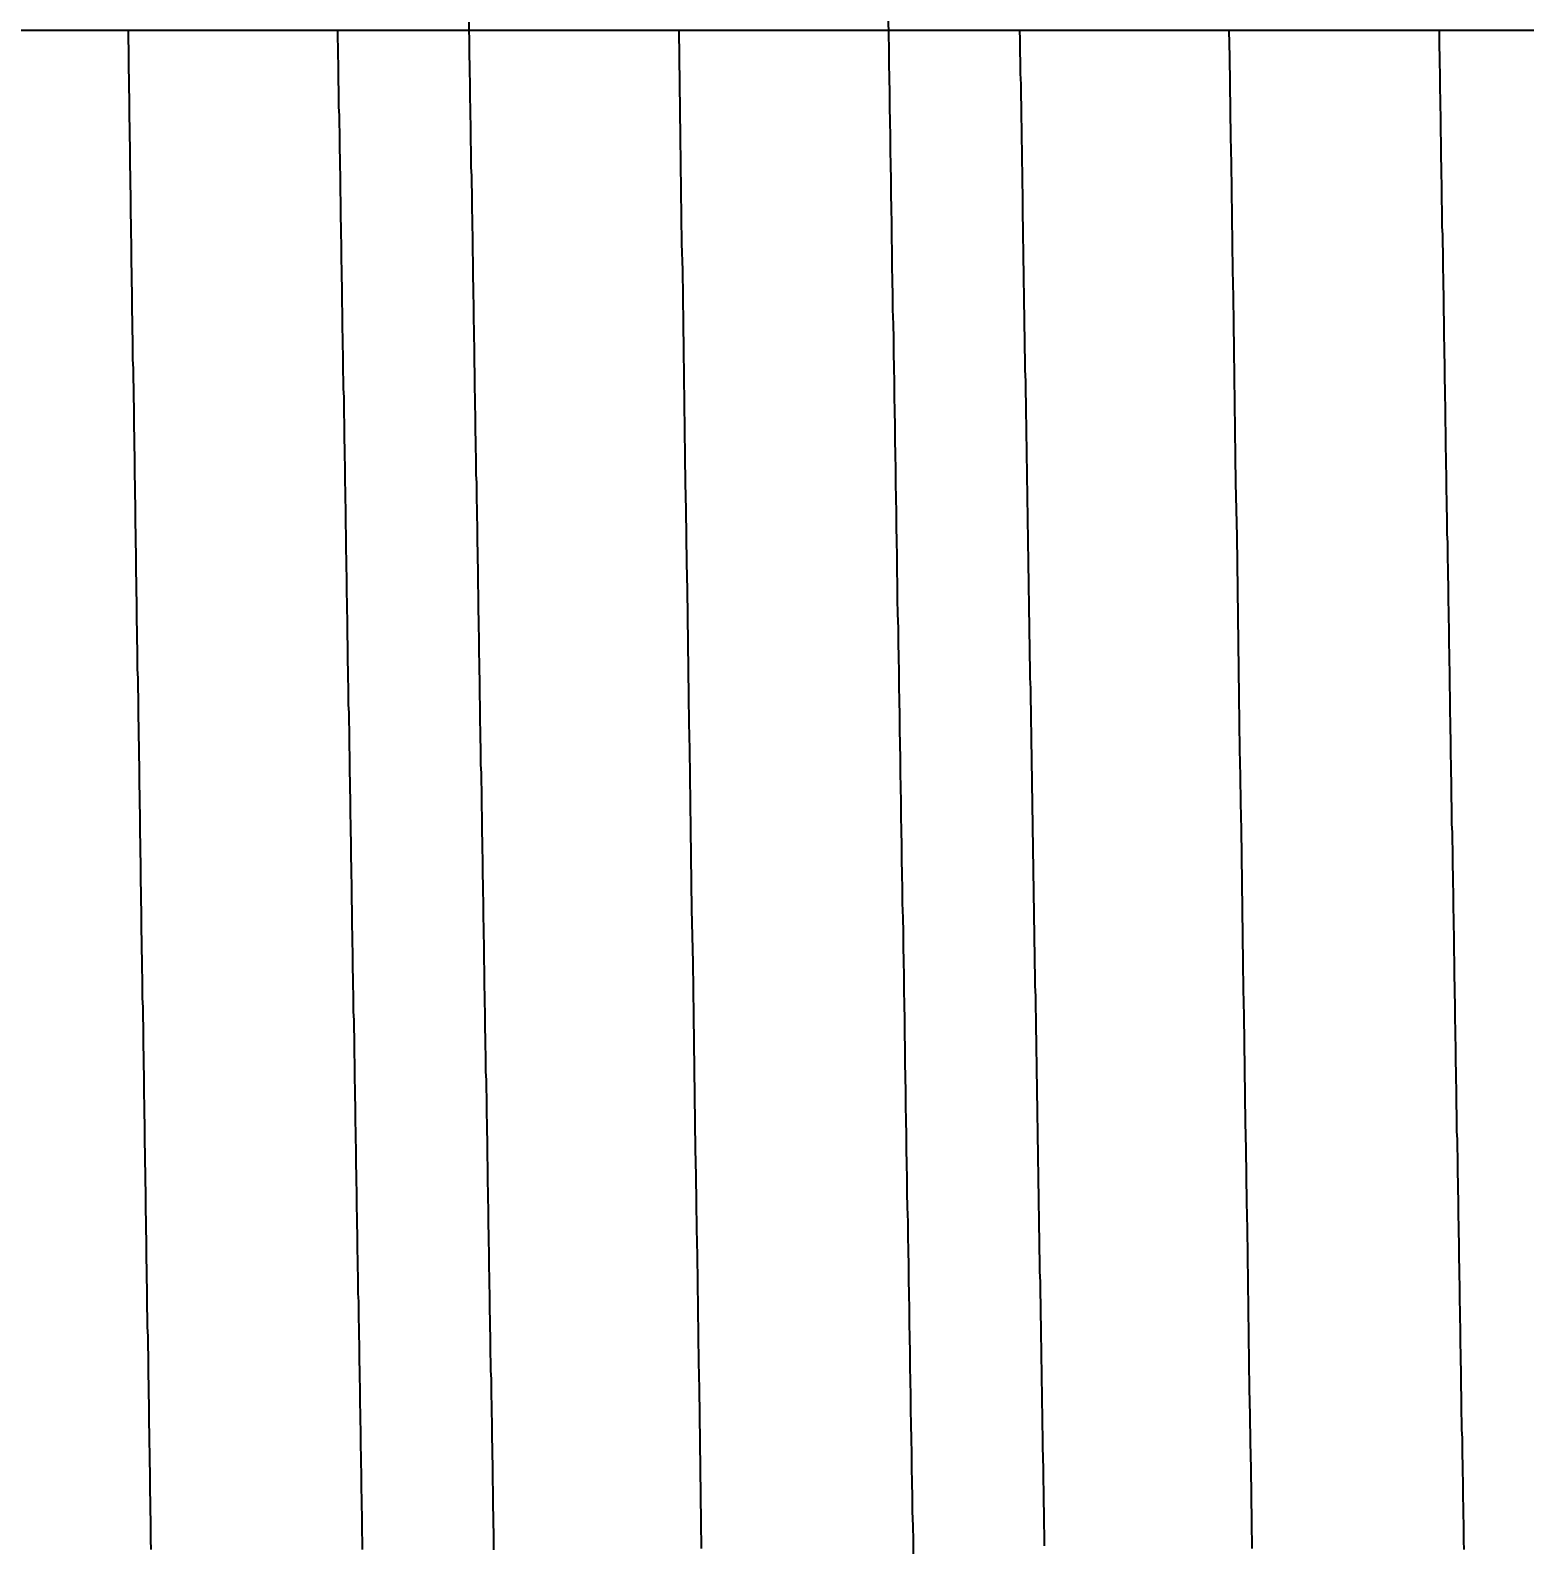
# Model space of a CAD drawing. Header units: millimetres. Extents: x 0 to 5600, y -67 to 2530.
# Drawn here: x 4043.879 to 4048.057, y 925.966 to 930.2 of the extents above; entities that cross this region are included whole.
import ezdxf
from ezdxf.lldxf.tags import DXFTag

# ---------------------------------------------------------------- set-up
doc = ezdxf.new("R2010")
doc.units = ezdxf.units.MM
for name, color, linetype in [('내부선 및 부속', 4, 'Continuous'), ('중심선', 1, 'DASHED'), ('치수선', 7, 'Continuous')]:
    doc.layers.add(name, color=color, linetype=linetype)
doc.styles.add('____', font='')
doc.styles.get('____').set_extended_font_data('굴림')
tags = doc.linetypes.add('DASHDOT', pattern=[70, 31, -13, 13, -13]).pattern_tags.tags
tags[10:11] = [DXFTag(74, 4), DXFTag(75, 0), DXFTag(340, '0'), DXFTag(46, 0.0), DXFTag(50, 0.0), DXFTag(44, 0.0), DXFTag(45, 0.0)]
tags[8:9] = [DXFTag(74, 4), DXFTag(75, 0), DXFTag(340, '0'), DXFTag(46, 0.0), DXFTag(50, 0.0), DXFTag(44, 0.0), DXFTag(45, 0.0)]
tags[6:7] = [DXFTag(74, 4), DXFTag(75, 0), DXFTag(340, '0'), DXFTag(46, 0.0), DXFTag(50, 0.0), DXFTag(44, 0.0), DXFTag(45, 0.0)]
tags[4:5] = [DXFTag(74, 4), DXFTag(75, 0), DXFTag(340, '0'), DXFTag(46, 0.0), DXFTag(50, 0.0), DXFTag(44, 0.0), DXFTag(45, 0.0)]
tags = doc.linetypes.add('DASHED', pattern=[25.72, 12.86, -12.86]).pattern_tags.tags
tags[6:7] = [DXFTag(74, 4), DXFTag(75, 0), DXFTag(340, '0'), DXFTag(46, 0.0), DXFTag(50, 0.0), DXFTag(44, 0.0), DXFTag(45, 0.0)]
tags[4:5] = [DXFTag(74, 4), DXFTag(75, 0), DXFTag(340, '0'), DXFTag(46, 0.0), DXFTag(50, 0.0), DXFTag(44, 0.0), DXFTag(45, 0.0)]
doc.dimstyles.new('MSADIM', dxfattribs={"dimtxt": 33, "dimasz": 17, "dimexe": 10, "dimexo": 7.5, "dimgap": 10, "dimtad": 0, "dimtih": 1, "dimtoh": 1, "dimdec": 0, "dimzin": 1, "dimdsep": 46, "dimtxsty": '____', "dimcen": 11.25, "dimadec": 0, "dimazin": 0, "dimtfac": 1, "dimtdec": 0, "dimtix": 1, "dimtmove": 0, "dimatfit": 3, "dimfxl": 1, "dimtolj": 1, "dimtzin": 1, "dimarcsym": 0})

# ---------------------------------------------------------------- blocks, each defined once
blk = doc.blocks.new('*D9')
at = {"layer": '치수선', "color": 0, "linetype": 'Continuous', "lineweight": -2, "transparency": 16777216}
for p, q in [((3996.7135, 930.2003), (3945.8852, 930.2003)), ((3955.8852, 913.2003), (3955.8852, 820.5165)), ((3955.8852, 682.2003), (3955.8852, 774.884)), ((4073.7135, 665.2003), (3945.8852, 665.2003))]:
    blk.add_line(p, q, dxfattribs=at)
at = {"layer": '치수선', "color": 0, "linetype": 'Continuous', "transparency": 16777216}
for points in [[(3953.0519, 913.2003), (3958.7185, 913.2003), (3955.8852, 930.2003)], [(3953.0519, 682.2003), (3958.7185, 682.2003), (3955.8852, 665.2003)]]:
    blk.add_solid(points, dxfattribs=at)
at = {"layer": '치수선', "color": 0, "linetype": 'Continuous', "transparency": 16777216, "insert": (3955.8852, 797.7003), "char_height": 25, "attachment_point": 5, "style": '____'}
blk.add_mtext('\\A1;265', dxfattribs=at)
blk = doc.blocks.new('*D10')
at = {"layer": '치수선', "color": 0, "linetype": 'Continuous', "lineweight": -2, "transparency": 16777216}
for p, q in [((3996.7135, 930.2003), (3855.1804, 930.2003)), ((3865.1804, 913.2003), (3865.1804, 603.0331)), ((3865.1804, 247.2003), (3865.1804, 557.3674)), ((4163.7135, 230.2003), (3855.1804, 230.2003))]:
    blk.add_line(p, q, dxfattribs=at)
at = {"layer": '치수선', "color": 0, "linetype": 'Continuous', "transparency": 16777216}
for points in [[(3862.3471, 913.2003), (3868.0137, 913.2003), (3865.1804, 930.2003)], [(3862.3471, 247.2003), (3868.0137, 247.2003), (3865.1804, 230.2003)]]:
    blk.add_solid(points, dxfattribs=at)
at = {"layer": '치수선', "color": 0, "linetype": 'Continuous', "transparency": 16777216, "insert": (3865.1804, 580.2003), "char_height": 25, "attachment_point": 5, "style": '____'}
blk.add_mtext('\\A1;700', dxfattribs=at)

msp = doc.modelspace()

# ---------------------------------------------------------------- linework, layer by layer
at = {"layer": '내부선 및 부속', "linetype": 'Continuous', "flags": 128}
for points in [[(4045.1048, 930.2235), (4045.1048, 930.1995), (4045.1058, 930.1755), (4045.1058, 930.1515), (4045.1058, 930.1285), (4045.1068, 930.1045), (4045.1068, 930.0805), (4045.1078, 930.0565), (4045.1078, 930.0325), (4045.1078, 930.0085), (4045.1088, 929.9845), (4045.1088, 929.9605), (4045.1098, 929.9375), (4045.1098, 929.9135), (4045.1098, 929.8895), (4045.1108, 929.8655), (4045.1108, 929.8415), (4045.1108, 929.8175), (4045.1118, 929.7935), (4045.1118, 929.7705), (4045.1128, 929.7465), (4045.1128, 929.7225), (4045.1128, 929.6985), (4045.1138, 929.6745), (4045.1138, 929.6505), (4045.1148, 929.6265), (4045.1148, 929.6025), (4045.1148, 929.5795), (4045.1158, 929.5555), (4045.1158, 929.5315), (4045.1158, 929.5075), (4045.1168, 929.4835), (4045.1168, 929.4595), (4045.1178, 929.4355), (4045.1178, 929.4125), (4045.1178, 929.3885), (4045.1188, 929.3645), (4045.1188, 929.3405), (4045.1198, 929.3165), (4045.1198, 929.2925), (4045.1198, 929.2685), (4045.1208, 929.2455), (4045.1208, 929.2215), (4045.1208, 929.1975), (4045.1218, 929.1735), (4045.1218, 929.1495), (4045.1228, 929.1255), (4045.1228, 929.1015), (4045.1228, 929.0775), (4045.1238, 929.0545), (4045.1238, 929.0305), (4045.1248, 929.0065), (4045.1248, 928.9825), (4045.1248, 928.9585), (4045.1258, 928.9345), (4045.1258, 928.9105), (4045.1258, 928.8875), (4045.1268, 928.8635), (4045.1268, 928.8395), (4045.1278, 928.8155), (4045.1278, 928.7915), (4045.1278, 928.7675), (4045.1278, 928.7675), (4045.1288, 928.7435), (4045.1288, 928.7195), (4045.1298, 928.6965), (4045.1298, 928.6725), (4045.1298, 928.6485), (4045.1308, 928.6245), (4045.1308, 928.6005), (4045.1308, 928.5765), (4045.1318, 928.5525), (4045.1318, 928.5295), (4045.1328, 928.5055), (4045.1328, 928.4815), (4045.1328, 928.4575), (4045.1338, 928.4335), (4045.1338, 928.4095), (4045.1348, 928.3855), (4045.1348, 928.3625), (4045.1348, 928.3385), (4045.1358, 928.3145), (4045.1358, 928.2905), (4045.1358, 928.2665), (4045.1368, 928.2425), (4045.1368, 928.2185), (4045.1378, 928.1945), (4045.1378, 928.1715), (4045.1378, 928.1475), (4045.1388, 928.1235), (4045.1388, 928.0995), (4045.1398, 928.0755), (4045.1398, 928.0515), (4045.1398, 928.0275), (4045.1408, 928.0045), (4045.1408, 927.9805), (4045.1408, 927.9565), (4045.1418, 927.9325), (4045.1418, 927.9085), (4045.1428, 927.8845), (4045.1428, 927.8605), (4045.1428, 927.8365), (4045.1438, 927.8135), (4045.1438, 927.7895), (4045.1448, 927.7655), (4045.1448, 927.7415), (4045.1448, 927.7175), (4045.1458, 927.6935), (4045.1458, 927.6695), (4045.1468, 927.6465), (4045.1468, 927.6225), (4045.1468, 927.5985), (4045.1478, 927.5745), (4045.1478, 927.5505), (4045.1478, 927.5265), (4045.1488, 927.5025), (4045.1488, 927.4795), (4045.1498, 927.4555), (4045.1498, 927.4315), (4045.1498, 927.4075), (4045.1508, 927.3835), (4045.1508, 927.3595), (4045.1518, 927.3355), (4045.1518, 927.3115), (4045.1518, 927.2885), (4045.1528, 927.2645), (4045.1528, 927.2405), (4045.1538, 927.2165), (4045.1538, 927.1925), (4045.1538, 927.1685), (4045.1548, 927.1445), (4045.1548, 927.1215), (4045.1558, 927.0975), (4045.1558, 927.0735), (4045.1558, 927.0495), (4045.1568, 927.0255), (4045.1568, 927.0015), (4045.1568, 926.9775), (4045.1578, 926.9535), (4045.1578, 926.9305), (4045.1588, 926.9065), (4045.1588, 926.8825), (4045.1588, 926.8585), (4045.1598, 926.8345), (4045.1598, 926.8105), (4045.1608, 926.7865), (4045.1608, 926.7635), (4045.1608, 926.7395), (4045.1618, 926.7155), (4045.1618, 926.6915), (4045.1628, 926.6675), (4045.1628, 926.6435), (4045.1628, 926.6195), (4045.1638, 926.5965), (4045.1638, 926.5725), (4045.1648, 926.5485), (4045.1648, 926.5245), (4045.1648, 926.5005), (4045.1658, 926.4765), (4045.1658, 926.4525), (4045.1668, 926.4285), (4045.1668, 926.4055), (4045.1668, 926.3815), (4045.1668, 926.3815), (4045.1678, 926.3575), (4045.1678, 926.3335), (4045.1688, 926.3095), (4045.1688, 926.2855), (4045.1688, 926.2615), (4045.1698, 926.2385), (4045.1698, 926.2145), (4045.1708, 926.1905), (4045.1708, 926.1665), (4045.1708, 926.1425), (4045.1718, 926.1185), (4045.1718, 926.0945), (4045.1718, 926.0705), (4045.1728, 926.0475), (4045.1728, 926.0235), (4045.1738, 925.9995), (4045.1738, 925.9755), (4045.1738, 925.9515)], [(4046.2768, 930.2285), (4046.2778, 930.1885), (4046.2788, 930.1475), (4046.2788, 930.1075), (4046.2798, 930.0665), (4046.2808, 930.0265), (4046.2808, 929.9855), (4046.2818, 929.9455), (4046.2828, 929.9045), (4046.2828, 929.8645), (4046.2838, 929.8235), (4046.2848, 929.7835), (4046.2848, 929.7425), (4046.2858, 929.7025), (4046.2868, 929.6615), (4046.2868, 929.6215), (4046.2878, 929.5805), (4046.2878, 929.5405), (4046.2888, 929.4995), (4046.2898, 929.4595), (4046.2898, 929.4195), (4046.2908, 929.3785), (4046.2918, 929.3385), (4046.2918, 929.2975), (4046.2928, 929.2575), (4046.2928, 929.2575), (4046.2938, 929.2165), (4046.2938, 929.1765), (4046.2948, 929.1355), (4046.2958, 929.0955), (4046.2958, 929.0545), (4046.2968, 929.0145), (4046.2978, 928.9735), (4046.2978, 928.9335), (4046.2988, 928.8925), (4046.2998, 928.8525), (4046.2998, 928.8115), (4046.3008, 928.7715), (4046.3018, 928.7305), (4046.3018, 928.6905), (4046.3028, 928.6495), (4046.3028, 928.6095), (4046.3038, 928.5685), (4046.3048, 928.5285), (4046.3048, 928.4875), (4046.3058, 928.4475), (4046.3068, 928.4065), (4046.3068, 928.3665), (4046.3078, 928.3255), (4046.3088, 928.2855), (4046.3088, 928.2445), (4046.3098, 928.2045), (4046.3108, 928.1645), (4046.3108, 928.1235), (4046.3118, 928.0835), (4046.3128, 928.0425), (4046.3128, 928.0025), (4046.3138, 927.9615), (4046.3148, 927.9215), (4046.3148, 927.8805), (4046.3158, 927.8405), (4046.3168, 927.7995), (4046.3168, 927.7595), (4046.3178, 927.7185), (4046.3188, 927.6785), (4046.3188, 927.6375), (4046.3198, 927.5975), (4046.3208, 927.5565), (4046.3208, 927.5165), (4046.3218, 927.4755), (4046.3228, 927.4355), (4046.3228, 927.3945), (4046.3238, 927.3545), (4046.3238, 927.3135), (4046.3248, 927.2735), (4046.3258, 927.2325), (4046.3258, 927.1925), (4046.3268, 927.1515), (4046.3278, 927.1115), (4046.3278, 927.0705), (4046.3288, 927.0305), (4046.3298, 926.9895), (4046.3298, 926.9495), (4046.3308, 926.9095), (4046.3318, 926.8685), (4046.3318, 926.8285), (4046.3328, 926.7875), (4046.3338, 926.7475), (4046.3338, 926.7065), (4046.3348, 926.6665), (4046.3358, 926.6255), (4046.3358, 926.5855), (4046.3368, 926.5445), (4046.3378, 926.5045), (4046.3378, 926.4635), (4046.3388, 926.4235), (4046.3398, 926.3825), (4046.3398, 926.3425), (4046.3408, 926.3015), (4046.3418, 926.2615), (4046.3428, 926.2205), (4046.3428, 926.1805), (4046.3438, 926.1395), (4046.3448, 926.0995), (4046.3448, 926.0585), (4046.3458, 926.0185), (4046.3468, 925.9775), (4046.3468, 925.9375)], [(4044.1518, 930.2005), (4044.1518, 930.1735), (4044.1528, 930.1465), (4044.1528, 930.1195), (4044.1528, 930.0915), (4044.1538, 930.0645), (4044.1538, 930.0375), (4044.1548, 930.0105), (4044.1548, 929.9835), (4044.1548, 929.9565), (4044.1558, 929.9295), (4044.1558, 929.9025), (4044.1568, 929.8755), (4044.1568, 929.8485), (4044.1568, 929.8215), (4044.1578, 929.7945), (4044.1578, 929.7675), (4044.1588, 929.7405), (4044.1588, 929.7135), (4044.1588, 929.6865), (4044.1598, 929.6595), (4044.1598, 929.6325), (4044.1608, 929.6045), (4044.1608, 929.5775), (4044.1608, 929.5505), (4044.1618, 929.5235), (4044.1618, 929.4965), (4044.1628, 929.4695), (4044.1628, 929.4425), (4044.1628, 929.4155), (4044.1638, 929.3885), (4044.1638, 929.3615), (4044.1648, 929.3345), (4044.1648, 929.3075), (4044.1648, 929.2805), (4044.1658, 929.2535), (4044.1658, 929.2265), (4044.1668, 929.1995), (4044.1668, 929.1725), (4044.1678, 929.1455), (4044.1678, 929.1175), (4044.1678, 929.0905), (4044.1688, 929.0635), (4044.1688, 929.0365), (4044.1698, 929.0095), (4044.1698, 928.9825), (4044.1698, 928.9555), (4044.1708, 928.9285), (4044.1708, 928.9015), (4044.1718, 928.8745), (4044.1718, 928.8475), (4044.1718, 928.8205), (4044.1728, 928.7935), (4044.1728, 928.7665), (4044.1738, 928.7395), (4044.1738, 928.7125), (4044.1738, 928.6855), (4044.1748, 928.6585), (4044.1748, 928.6305), (4044.1758, 928.6035), (4044.1758, 928.5765), (4044.1758, 928.5495), (4044.1768, 928.5225), (4044.1768, 928.4955), (4044.1778, 928.4685), (4044.1778, 928.4415), (4044.1778, 928.4145), (4044.1788, 928.3875), (4044.1788, 928.3605), (4044.1798, 928.3335), (4044.1798, 928.3065), (4044.1798, 928.2795), (4044.1808, 928.2525), (4044.1808, 928.2255), (4044.1818, 928.1985), (4044.1818, 928.1705), (4044.1828, 928.1435), (4044.1828, 928.1165), (4044.1828, 928.0895), (4044.1838, 928.0625), (4044.1838, 928.0355), (4044.1848, 928.0085), (4044.1848, 927.9815), (4044.1848, 927.9545), (4044.1858, 927.9275), (4044.1858, 927.9005), (4044.1868, 927.8735), (4044.1868, 927.8465), (4044.1868, 927.8195), (4044.1878, 927.7925), (4044.1878, 927.7655), (4044.1888, 927.7385), (4044.1888, 927.7115), (4044.1888, 927.6835), (4044.1898, 927.6565), (4044.1898, 927.6295), (4044.1908, 927.6025), (4044.1908, 927.5755), (4044.1918, 927.5485), (4044.1918, 927.5215), (4044.1918, 927.4945), (4044.1918, 927.4945), (4044.1928, 927.4675), (4044.1928, 927.4405), (4044.1938, 927.4135), (4044.1938, 927.3865), (4044.1938, 927.3595), (4044.1948, 927.3325), (4044.1948, 927.3055), (4044.1958, 927.2785), (4044.1958, 927.2515), (4044.1958, 927.2245), (4044.1968, 927.1965), (4044.1968, 927.1695), (4044.1978, 927.1425), (4044.1978, 927.1155), (4044.1978, 927.0885), (4044.1988, 927.0615), (4044.1988, 927.0345), (4044.1998, 927.0075), (4044.1998, 926.9805), (4044.2008, 926.9535), (4044.2008, 926.9265), (4044.2008, 926.8995), (4044.2018, 926.8725), (4044.2018, 926.8455), (4044.2028, 926.8185), (4044.2028, 926.7915), (4044.2028, 926.7645), (4044.2038, 926.7375), (4044.2038, 926.7095), (4044.2048, 926.6825), (4044.2048, 926.6555), (4044.2048, 926.6285), (4044.2058, 926.6015), (4044.2058, 926.5745), (4044.2068, 926.5475), (4044.2068, 926.5205), (4044.2078, 926.4935), (4044.2078, 926.4665), (4044.2078, 926.4395), (4044.2088, 926.4125), (4044.2088, 926.3855), (4044.2098, 926.3585), (4044.2098, 926.3315), (4044.2098, 926.3045), (4044.2108, 926.2775), (4044.2108, 926.2505), (4044.2118, 926.2225), (4044.2118, 926.1955), (4044.2128, 926.1685), (4044.2128, 926.1415), (4044.2128, 926.1145), (4044.2138, 926.0875), (4044.2138, 926.0605), (4044.2148, 926.0335), (4044.2148, 926.0065), (4044.2148, 925.9795), (4044.2158, 925.9525)], [(4044.7378, 930.2005), (4044.7378, 930.1775), (4044.7388, 930.1535), (4044.7388, 930.1295), (4044.7398, 930.1055), (4044.7398, 930.0815), (4044.7398, 930.0575), (4044.7408, 930.0335), (4044.7408, 930.0095), (4044.7408, 929.9865), (4044.7418, 929.9625), (4044.7418, 929.9385), (4044.7428, 929.9145), (4044.7428, 929.8905), (4044.7428, 929.8665), (4044.7438, 929.8425), (4044.7438, 929.8195), (4044.7448, 929.7955), (4044.7448, 929.7715), (4044.7448, 929.7475), (4044.7458, 929.7235), (4044.7458, 929.6995), (4044.7458, 929.6755), (4044.7468, 929.6515), (4044.7468, 929.6285), (4044.7478, 929.6045), (4044.7478, 929.5805), (4044.7478, 929.5565), (4044.7488, 929.5325), (4044.7488, 929.5085), (4044.7498, 929.4845), (4044.7498, 929.4615), (4044.7498, 929.4375), (4044.7508, 929.4135), (4044.7508, 929.3895), (4044.7508, 929.3655), (4044.7518, 929.3415), (4044.7518, 929.3175), (4044.7528, 929.2945), (4044.7528, 929.2705), (4044.7528, 929.2465), (4044.7538, 929.2225), (4044.7538, 929.1985), (4044.7548, 929.1745), (4044.7548, 929.1505), (4044.7548, 929.1265), (4044.7558, 929.1035), (4044.7558, 929.0795), (4044.7558, 929.0555), (4044.7568, 929.0315), (4044.7568, 929.0075), (4044.7578, 928.9835), (4044.7578, 928.9595), (4044.7578, 928.9365), (4044.7588, 928.9125), (4044.7588, 928.8885), (4044.7598, 928.8645), (4044.7598, 928.8405), (4044.7598, 928.8165), (4044.7608, 928.7925), (4044.7608, 928.7685), (4044.7608, 928.7455), (4044.7608, 928.7455), (4044.7618, 928.7215), (4044.7618, 928.6975), (4044.7628, 928.6735), (4044.7628, 928.6495), (4044.7628, 928.6255), (4044.7638, 928.6015), (4044.7638, 928.5785), (4044.7648, 928.5545), (4044.7648, 928.5305), (4044.7648, 928.5065), (4044.7658, 928.4825), (4044.7658, 928.4585), (4044.7658, 928.4345), (4044.7668, 928.4115), (4044.7668, 928.3875), (4044.7678, 928.3635), (4044.7678, 928.3395), (4044.7678, 928.3155), (4044.7688, 928.2915), (4044.7688, 928.2675), (4044.7698, 928.2435), (4044.7698, 928.2205), (4044.7698, 928.1965), (4044.7708, 928.1725), (4044.7708, 928.1485), (4044.7708, 928.1245), (4044.7718, 928.1005), (4044.7718, 928.0765), (4044.7728, 928.0535), (4044.7728, 928.0295), (4044.7728, 928.0055), (4044.7738, 927.9815), (4044.7738, 927.9575), (4044.7748, 927.9335), (4044.7748, 927.9095), (4044.7748, 927.8855), (4044.7758, 927.8625), (4044.7758, 927.8385), (4044.7768, 927.8145), (4044.7768, 927.7905), (4044.7768, 927.7665), (4044.7778, 927.7425), (4044.7778, 927.7185), (4044.7778, 927.6955), (4044.7788, 927.6715), (4044.7788, 927.6475), (4044.7798, 927.6235), (4044.7798, 927.5995), (4044.7798, 927.5755), (4044.7808, 927.5515), (4044.7808, 927.5285), (4044.7818, 927.5045), (4044.7818, 927.4805), (4044.7818, 927.4565), (4044.7828, 927.4325), (4044.7828, 927.4085), (4044.7838, 927.3845), (4044.7838, 927.3605), (4044.7838, 927.3375), (4044.7848, 927.3135), (4044.7848, 927.2895), (4044.7848, 927.2655), (4044.7858, 927.2415), (4044.7858, 927.2175), (4044.7868, 927.1935), (4044.7868, 927.1705), (4044.7868, 927.1465), (4044.7878, 927.1225), (4044.7878, 927.0985), (4044.7888, 927.0745), (4044.7888, 927.0505), (4044.7888, 927.0265), (4044.7898, 927.0025), (4044.7898, 926.9795), (4044.7908, 926.9555), (4044.7908, 926.9315), (4044.7908, 926.9075), (4044.7918, 926.8835), (4044.7918, 926.8595), (4044.7928, 926.8355), (4044.7928, 926.8125), (4044.7928, 926.7885), (4044.7938, 926.7645), (4044.7938, 926.7405), (4044.7948, 926.7165), (4044.7948, 926.6925), (4044.7948, 926.6685), (4044.7958, 926.6455), (4044.7958, 926.6215), (4044.7958, 926.5975), (4044.7968, 926.5735), (4044.7968, 926.5495), (4044.7978, 926.5255), (4044.7978, 926.5015), (4044.7978, 926.4775), (4044.7988, 926.4545), (4044.7988, 926.4305), (4044.7998, 926.4065), (4044.7998, 926.3825), (4044.7998, 926.3585), (4044.7998, 926.3585), (4044.8008, 926.3345), (4044.8008, 926.3105), (4044.8018, 926.2875), (4044.8018, 926.2635), (4044.8018, 926.2395), (4044.8028, 926.2155), (4044.8028, 926.1915), (4044.8038, 926.1675), (4044.8038, 926.1435), (4044.8038, 926.1195), (4044.8048, 926.0965), (4044.8048, 926.0725), (4044.8058, 926.0485), (4044.8058, 926.0245), (4044.8058, 926.0005), (4044.8068, 925.9765), (4044.8068, 925.9525)], [(4045.6918, 930.2005), (4045.6928, 930.1255), (4045.6938, 930.0515), (4045.6948, 929.9765), (4045.6958, 929.9025), (4045.6968, 929.8275), (4045.6978, 929.7535), (4045.6988, 929.6785), (4045.6998, 929.6045), (4045.7018, 929.5295), (4045.7028, 929.4555), (4045.7038, 929.3805), (4045.7048, 929.3065), (4045.7058, 929.2325), (4045.7068, 929.1575), (4045.7078, 929.0835), (4045.7088, 929.0085), (4045.7098, 928.9345), (4045.7118, 928.8595), (4045.7128, 928.7855), (4045.7138, 928.7105), (4045.7148, 928.6365), (4045.7158, 928.5615), (4045.7168, 928.4875), (4045.7178, 928.4125), (4045.7188, 928.3385), (4045.7198, 928.2635), (4045.7218, 928.1895), (4045.7228, 928.1145), (4045.7238, 928.0405), (4045.7248, 927.9655), (4045.7258, 927.8915), (4045.7268, 927.8165), (4045.7278, 927.7425), (4045.7288, 927.6675), (4045.7308, 927.5935), (4045.7318, 927.5195), (4045.7328, 927.4445), (4045.7338, 927.3705), (4045.7348, 927.2955), (4045.7358, 927.2215), (4045.7368, 927.1465), (4045.7378, 927.0725), (4045.7398, 926.9975), (4045.7408, 926.9235), (4045.7418, 926.8485), (4045.7428, 926.7745), (4045.7438, 926.6995), (4045.7448, 926.6255), (4045.7458, 926.5505), (4045.7468, 926.4765), (4045.7488, 926.4015), (4045.7498, 926.3275), (4045.7508, 926.2525), (4045.7518, 926.1785), (4045.7528, 926.1035), (4045.7538, 926.0295), (4045.7548, 925.9555)], [(4046.6448, 930.2025), (4046.6458, 930.1715), (4046.6458, 930.1415), (4046.6468, 930.1105), (4046.6468, 930.1105), (4046.6468, 930.0795), (4046.6478, 930.0495), (4046.6478, 930.0185), (4046.6488, 929.9875), (4046.6488, 929.9565), (4046.6498, 929.9265), (4046.6498, 929.8955), (4046.6508, 929.8645), (4046.6508, 929.8335), (4046.6518, 929.8035), (4046.6518, 929.7725), (4046.6528, 929.7415), (4046.6528, 929.7115), (4046.6528, 929.6805), (4046.6538, 929.6495), (4046.6538, 929.6185), (4046.6548, 929.5885), (4046.6548, 929.5575), (4046.6558, 929.5265), (4046.6558, 929.4955), (4046.6568, 929.4655), (4046.6568, 929.4345), (4046.6578, 929.4035), (4046.6578, 929.3735), (4046.6588, 929.3425), (4046.6588, 929.3115), (4046.6598, 929.2805), (4046.6598, 929.2505), (4046.6608, 929.2195), (4046.6608, 929.1885), (4046.6618, 929.1575), (4046.6618, 929.1275), (4046.6628, 929.0965), (4046.6628, 929.0655), (4046.6638, 929.0355), (4046.6638, 929.0045), (4046.6648, 928.9735), (4046.6648, 928.9425), (4046.6658, 928.9125), (4046.6658, 928.8815), (4046.6668, 928.8505), (4046.6668, 928.8195), (4046.6678, 928.7895), (4046.6678, 928.7585), (4046.6688, 928.7275), (4046.6688, 928.6975), (4046.6698, 928.6665), (4046.6698, 928.6355), (4046.6708, 928.6045), (4046.6708, 928.5745), (4046.6718, 928.5435), (4046.6718, 928.5125), (4046.6728, 928.4815), (4046.6728, 928.4515), (4046.6738, 928.4205), (4046.6738, 928.3895), (4046.6748, 928.3595), (4046.6748, 928.3285), (4046.6758, 928.2975), (4046.6758, 928.2665), (4046.6768, 928.2365), (4046.6768, 928.2055), (4046.6778, 928.1745), (4046.6778, 928.1445), (4046.6788, 928.1135), (4046.6788, 928.0825), (4046.6798, 928.0515), (4046.6798, 928.0215), (4046.6808, 927.9905), (4046.6808, 927.9595), (4046.6818, 927.9285), (4046.6818, 927.8985), (4046.6828, 927.8675), (4046.6828, 927.8365), (4046.6838, 927.8065), (4046.6838, 927.7755), (4046.6848, 927.7445), (4046.6848, 927.7135), (4046.6858, 927.6835), (4046.6858, 927.6525), (4046.6868, 927.6215), (4046.6868, 927.5905), (4046.6878, 927.5605), (4046.6878, 927.5295), (4046.6888, 927.4985), (4046.6888, 927.4685), (4046.6898, 927.4375), (4046.6898, 927.4065), (4046.6908, 927.3755), (4046.6908, 927.3455), (4046.6918, 927.3145), (4046.6918, 927.2835), (4046.6928, 927.2525), (4046.6928, 927.2225), (4046.6938, 927.1915), (4046.6938, 927.1605), (4046.6948, 927.1305), (4046.6948, 927.0995), (4046.6958, 927.0685), (4046.6958, 927.0375), (4046.6958, 927.0375), (4046.6968, 927.0075), (4046.6968, 926.9765), (4046.6978, 926.9455), (4046.6978, 926.9145), (4046.6988, 926.8845), (4046.6988, 926.8535), (4046.6998, 926.8225), (4046.6998, 926.7925), (4046.7008, 926.7615), (4046.7008, 926.7305), (4046.7018, 926.6995), (4046.7018, 926.6695), (4046.7028, 926.6385), (4046.7028, 926.6075), (4046.7038, 926.5765), (4046.7038, 926.5465), (4046.7048, 926.5155), (4046.7048, 926.4845), (4046.7058, 926.4545), (4046.7058, 926.4235), (4046.7068, 926.3925), (4046.7068, 926.3615), (4046.7078, 926.3315), (4046.7078, 926.3005), (4046.7088, 926.2695), (4046.7088, 926.2395), (4046.7098, 926.2085), (4046.7108, 926.1775), (4046.7108, 926.1465), (4046.7118, 926.1165), (4046.7118, 926.0855), (4046.7128, 926.0545), (4046.7128, 926.0235), (4046.7138, 925.9935), (4046.7138, 925.9625)], [(4047.2948, 925.9555), (4047.2938, 926.0295), (4047.2928, 926.1035), (4047.2918, 926.1785), (4047.2908, 926.2525), (4047.2898, 926.3275), (4047.2878, 926.4015), (4047.2868, 926.4765), (4047.2858, 926.5505), (4047.2848, 926.6255), (4047.2838, 926.6995), (4047.2828, 926.7745), (4047.2818, 926.8485), (4047.2798, 926.9235), (4047.2788, 926.9975), (4047.2778, 927.0725), (4047.2768, 927.1465), (4047.2758, 927.2215), (4047.2748, 927.2955), (4047.2738, 927.3705), (4047.2728, 927.4445), (4047.2708, 927.5195), (4047.2698, 927.5935), (4047.2688, 927.6675), (4047.2678, 927.7425), (4047.2668, 927.8165), (4047.2658, 927.8915), (4047.2648, 927.9655), (4047.2638, 928.0405), (4047.2628, 928.1145), (4047.2608, 928.1895), (4047.2598, 928.2635), (4047.2588, 928.3385), (4047.2578, 928.4125), (4047.2568, 928.4875), (4047.2558, 928.5615), (4047.2548, 928.6365), (4047.2538, 928.7105), (4047.2528, 928.7855), (4047.2508, 928.8595), (4047.2498, 928.9345), (4047.2488, 929.0085), (4047.2478, 929.0835), (4047.2468, 929.1575), (4047.2458, 929.2325), (4047.2448, 929.3065), (4047.2438, 929.3805), (4047.2428, 929.4555), (4047.2408, 929.5295), (4047.2398, 929.6045), (4047.2388, 929.6785), (4047.2378, 929.7535), (4047.2368, 929.8275), (4047.2358, 929.9025), (4047.2348, 929.9765), (4047.2338, 930.0515), (4047.2328, 930.1255), (4047.2308, 930.2005)], [(4047.8178, 930.2005), (4047.8178, 930.1765), (4047.8178, 930.1535), (4047.8188, 930.1295), (4047.8188, 930.1055), (4047.8198, 930.0815), (4047.8198, 930.0575), (4047.8198, 930.0335), (4047.8208, 930.0095), (4047.8208, 929.9865), (4047.8218, 929.9625), (4047.8218, 929.9385), (4047.8218, 929.9145), (4047.8228, 929.8905), (4047.8228, 929.8665), (4047.8228, 929.8425), (4047.8238, 929.8195), (4047.8238, 929.7955), (4047.8248, 929.7715), (4047.8248, 929.7475), (4047.8248, 929.7235), (4047.8258, 929.6995), (4047.8258, 929.6755), (4047.8258, 929.6515), (4047.8268, 929.6285), (4047.8268, 929.6045), (4047.8278, 929.5805), (4047.8278, 929.5565), (4047.8278, 929.5325), (4047.8288, 929.5085), (4047.8288, 929.4845), (4047.8298, 929.4615), (4047.8298, 929.4375), (4047.8298, 929.4135), (4047.8308, 929.3895), (4047.8308, 929.3655), (4047.8308, 929.3415), (4047.8318, 929.3175), (4047.8318, 929.2935), (4047.8328, 929.2705), (4047.8328, 929.2465), (4047.8328, 929.2225), (4047.8338, 929.1985), (4047.8338, 929.1745), (4047.8348, 929.1505), (4047.8348, 929.1265), (4047.8348, 929.1035), (4047.8358, 929.0795), (4047.8358, 929.0555), (4047.8358, 929.0315), (4047.8368, 929.0075), (4047.8368, 928.9835), (4047.8378, 928.9595), (4047.8378, 928.9365), (4047.8378, 928.9125), (4047.8388, 928.8885), (4047.8388, 928.8645), (4047.8398, 928.8405), (4047.8398, 928.8165), (4047.8398, 928.7925), (4047.8408, 928.7685), (4047.8408, 928.7455), (4047.8408, 928.7455), (4047.8408, 928.7215), (4047.8418, 928.6975), (4047.8418, 928.6735), (4047.8428, 928.6495), (4047.8428, 928.6255), (4047.8428, 928.6015), (4047.8438, 928.5785), (4047.8438, 928.5545), (4047.8448, 928.5305), (4047.8448, 928.5065), (4047.8448, 928.4825), (4047.8458, 928.4585), (4047.8458, 928.4345), (4047.8468, 928.4105), (4047.8468, 928.3875), (4047.8468, 928.3635), (4047.8478, 928.3395), (4047.8478, 928.3155), (4047.8478, 928.2915), (4047.8488, 928.2675), (4047.8488, 928.2435), (4047.8498, 928.2205), (4047.8498, 928.1965), (4047.8498, 928.1725), (4047.8508, 928.1485), (4047.8508, 928.1245), (4047.8518, 928.1005), (4047.8518, 928.0765), (4047.8518, 928.0535), (4047.8528, 928.0295), (4047.8528, 928.0055), (4047.8528, 927.9815), (4047.8538, 927.9575), (4047.8538, 927.9335), (4047.8548, 927.9095), (4047.8548, 927.8855), (4047.8548, 927.8625), (4047.8558, 927.8385), (4047.8558, 927.8145), (4047.8568, 927.7905), (4047.8568, 927.7665), (4047.8568, 927.7425), (4047.8578, 927.7185), (4047.8578, 927.6955), (4047.8588, 927.6715), (4047.8588, 927.6475), (4047.8588, 927.6235), (4047.8598, 927.5995), (4047.8598, 927.5755), (4047.8598, 927.5515), (4047.8608, 927.5285), (4047.8608, 927.5045), (4047.8618, 927.4805), (4047.8618, 927.4565), (4047.8618, 927.4325), (4047.8628, 927.4085), (4047.8628, 927.3845), (4047.8638, 927.3605), (4047.8638, 927.3375), (4047.8638, 927.3135), (4047.8648, 927.2895), (4047.8648, 927.2655), (4047.8658, 927.2415), (4047.8658, 927.2175), (4047.8658, 927.1935), (4047.8668, 927.1705), (4047.8668, 927.1465), (4047.8668, 927.1225), (4047.8678, 927.0985), (4047.8678, 927.0745), (4047.8688, 927.0505), (4047.8688, 927.0265), (4047.8688, 927.0025), (4047.8698, 926.9795), (4047.8698, 926.9555), (4047.8708, 926.9315), (4047.8708, 926.9075), (4047.8708, 926.8835), (4047.8718, 926.8595), (4047.8718, 926.8355), (4047.8728, 926.8125), (4047.8728, 926.7885), (4047.8728, 926.7645), (4047.8738, 926.7405), (4047.8738, 926.7165), (4047.8748, 926.6925), (4047.8748, 926.6685), (4047.8748, 926.6455), (4047.8758, 926.6215), (4047.8758, 926.5975), (4047.8768, 926.5735), (4047.8768, 926.5495), (4047.8768, 926.5255), (4047.8778, 926.5015), (4047.8778, 926.4775), (4047.8788, 926.4545), (4047.8788, 926.4305), (4047.8788, 926.4065), (4047.8798, 926.3825), (4047.8798, 926.3585), (4047.8798, 926.3585), (4047.8798, 926.3345), (4047.8808, 926.3105), (4047.8808, 926.2875), (4047.8818, 926.2635), (4047.8818, 926.2395), (4047.8818, 926.2155), (4047.8828, 926.1915), (4047.8828, 926.1675), (4047.8838, 926.1435), (4047.8838, 926.1195), (4047.8838, 926.0965), (4047.8848, 926.0725), (4047.8848, 926.0485), (4047.8858, 926.0245), (4047.8858, 926.0005), (4047.8858, 925.9765), (4047.8868, 925.9525)]]:
    msp.add_lwpolyline(points, dxfattribs=at)
at = {"layer": '중심선', "linetype": 'DASHDOT'}
msp.add_line((3971.2993, 930.2003), (4188.302, 930.2003), dxfattribs=at)

# ---------------------------------------------------------------- dimensions: what is measured, and where the dimension line sits
at = {"layer": '치수선', "linetype": 'Continuous'}
for base, p1, p2, picture, middle in [((3865.1804, 230.2003), (4004.2135, 930.2003), (4171.2135, 230.2003), '*D10', (3865.1804, 580.2003)), ((3955.8852, 930.2003), (4081.2135, 665.2003), (4004.2135, 930.2003), '*D9', (3955.8852, 797.7003))]:
    dim = msp.add_linear_dim(base=base, p1=p1, p2=p2, angle=90, dimstyle='MSADIM', override={"dimtxt": 25}, dxfattribs=at)
    dim.commit()
    dim.dimension.update_dxf_attribs({"geometry": picture, "text_midpoint": middle})

doc.saveas('drawing.dxf')
